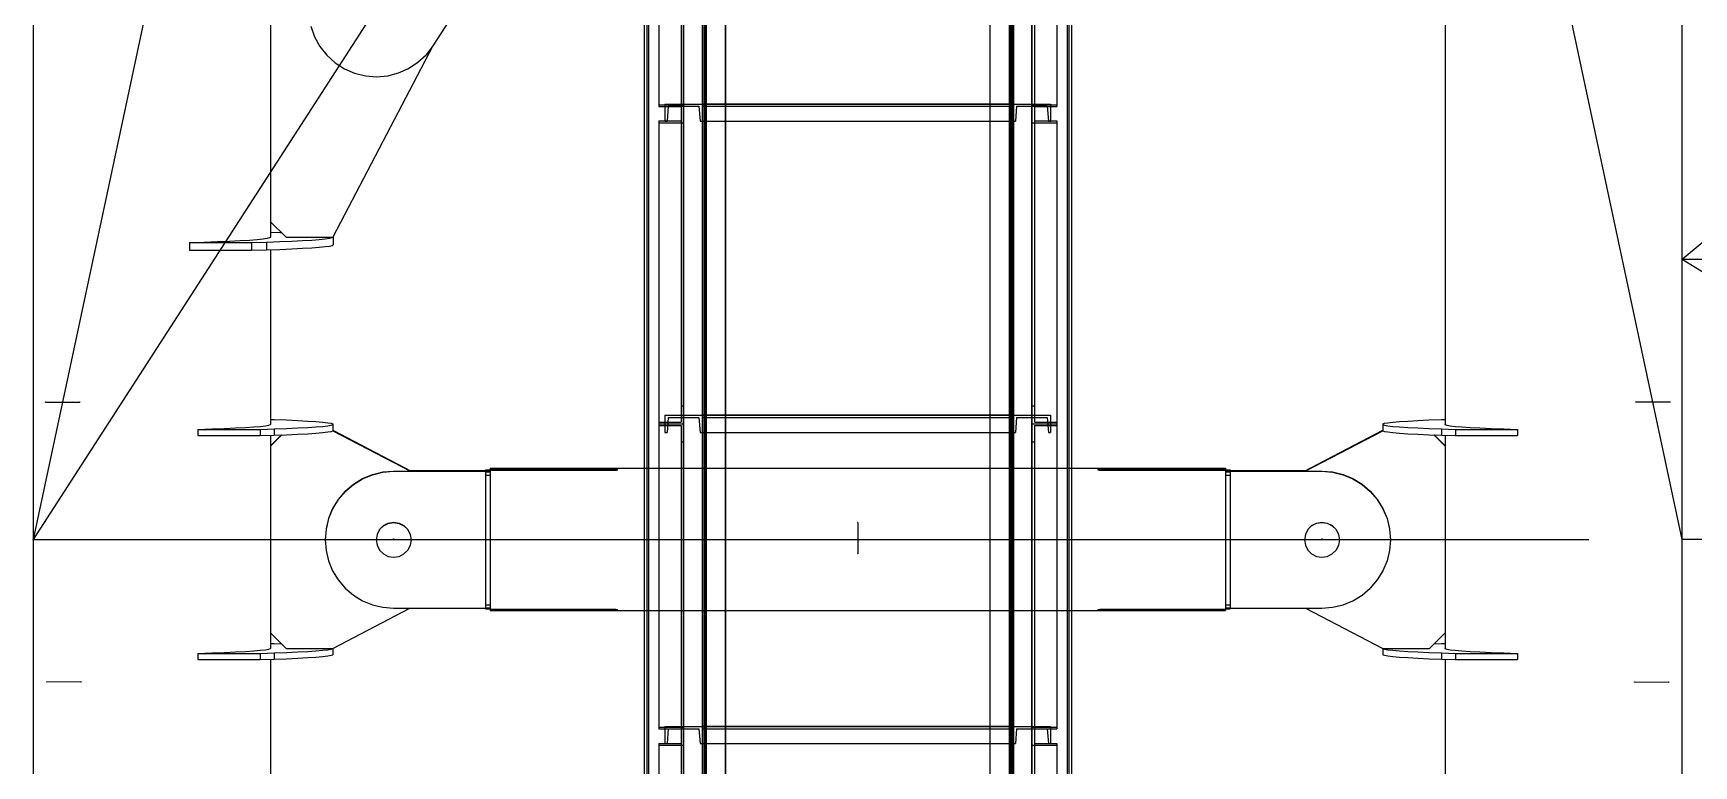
# Model space of a CAD drawing. Header units: millimetres. Extents: x 150209.93 to 150215.05, y 136675.65 to 136679.93.
# Drawn here: x 150213.5084 to 150213.6152, y 136677.4522 to 136677.4993 of the extents above; entities that cross this region are included whole.
import ezdxf

# ---------------------------------------------------------------- set-up
doc = ezdxf.new("R2010")
doc.units = ezdxf.units.MM
doc.header["$LTSCALE"] = 0.25
for name, pattern in [('CENTER', [50.8, 31.75, -6.35, 6.35, -6.35]), ('XKITLINE00', [0]), ('XKITLINE02', [4, 2, -2]), ('XKITLINE03', [6, 3, -1, 1, -1])]:
    doc.linetypes.add(name, pattern=pattern)

# ---------------------------------------------------------------- blocks, each defined once
blk = doc.blocks.new('çatıı')
at = {"color": 8, "linetype": 'CENTER'}
for p, q in [((22900, 8951.04), (22900, 10620.27)), ((23430, 8951.04), (23430, 10620.27)), ((22900, 9180.27), (23430, 10000.27)), ((22900, 9180.27), (23073.55, 9993.5)), ((23430, 9180.27), (23256.44, 9993.5)), ((23430, 9270.27), (24263.2, 9967.95)), ((23430, 9270.27), (24815.89, 9270.27)), ((23430, 9270.27), (23720.98, 9090.27)), ((22903.93, 9224.38), (22914.89, 9224.39)), ((23426.06, 9224.38), (23415.1, 9224.39)), ((23165, 9185.67), (23165, 9175.67)), ((23075, 8360.27), (22900, 9180.27)), ((23430, 8360.27), (22900, 9180.27)), ((22900, 9180.27), (23430, 9180.27)), ((23015.8, 9180.41), (23015.8, 9180.14)), ((23255, 8360.27), (23430, 9180.27)), ((23314.2, 9180.14), (23314.2, 9180.41)), ((23666.53, 9180.27), (23430, 9180.27)), ((22915.26, 9134.44), (22904.3, 9134.42)), ((23414.73, 9134.44), (23425.69, 9134.42))]:
    blk.add_line(p, q, dxfattribs=at)
at = {"color": 8, "linetype": 'XKITLINE00'}
for p, q in [((23353.8, 9794.14), (23353.8, 9217.15)), ((22976.2, 9377.28), (22976.2, 9282.33)), ((23045.01, 9364.49), (23028.42, 9338.84)), ((22989.19, 9345.17), (22990.37, 9341.79)), ((22990.37, 9341.79), (22992.09, 9338.65)), ((22992.09, 9338.65), (22994.31, 9335.83)), ((23028.25, 9338.61), (22996.2, 9277.33)), ((23028.42, 9338.84), (23026.24, 9336)), ((22994.31, 9335.83), (22996.95, 9333.42)), ((22996.95, 9333.42), (22999.97, 9331.48)), ((22999.97, 9331.48), (23003.25, 9330.06)), ((23017.35, 9330.13), (23020.62, 9331.58)), ((23020.62, 9331.58), (23023.61, 9333.56)), ((23023.61, 9333.56), (23026.24, 9336)), ((23003.25, 9330.06), (23006.73, 9329.19)), ((23006.73, 9329.19), (23010.31, 9328.92)), ((23010.31, 9328.92), (23013.88, 9329.23)), ((23013.88, 9329.23), (23017.35, 9330.13)), ((22976.2, 9282.33), (22976.2, 9277.33)), ((22976.2, 9282.33), (22981.2, 9277.33)), ((22976.2, 9278.96), (22979.19, 9278.86)), ((22979.19, 9278.86), (22979.69, 9278.84)), ((22950.15, 9275.67), (22954.87, 9275.81)), ((22950.15, 9275.67), (22950.15, 9273.17)), ((22950.15, 9275.67), (22970.15, 9275.67)), ((22950.15, 9273.17), (22970.15, 9273.17)), ((22954.87, 9275.81), (22959.19, 9275.95)), ((22959.19, 9275.95), (22963.08, 9276.11)), ((22963.08, 9276.11), (22966.51, 9276.28)), ((22966.51, 9276.28), (22969.45, 9276.45)), ((22969.45, 9276.45), (22971.89, 9276.63)), ((22970.15, 9275.67), (22974.87, 9275.81)), ((22970.15, 9275.67), (22970.15, 9273.17)), ((22970.15, 9273.17), (22974.87, 9273.31)), ((22971.89, 9276.63), (22973.81, 9276.82)), ((22973.81, 9276.82), (22975.19, 9277.01)), ((22974.87, 9275.81), (22979.19, 9275.95)), ((22974.87, 9275.81), (22974.87, 9273.31)), ((22974.87, 9273.31), (22979.19, 9273.45)), ((22975.19, 9277.01), (22976.02, 9277.21)), ((22976.02, 9277.21), (22976.3, 9277.41)), ((22976.2, 9277.48), (22976.3, 9277.41)), ((22976.2, 9273.35), (22976.2, 9217.15)), ((22979.19, 9275.95), (22983.08, 9276.11)), ((22979.19, 9273.45), (22983.08, 9273.61)), ((22981.2, 9277.33), (22996.2, 9277.33)), ((22983.08, 9276.11), (22986.51, 9276.28)), ((22983.08, 9273.61), (22986.51, 9273.78)), ((22986.51, 9276.28), (22989.45, 9276.45)), ((22986.51, 9273.78), (22989.45, 9273.95)), ((22989.45, 9276.45), (22991.89, 9276.64)), ((22989.45, 9273.95), (22991.89, 9274.14)), ((22991.89, 9276.64), (22993.81, 9276.82)), ((22991.89, 9274.14), (22993.81, 9274.32)), ((22993.81, 9276.82), (22995.19, 9277.01)), ((22993.81, 9274.32), (22995.19, 9274.52)), ((22995.19, 9277.01), (22996.02, 9277.21)), ((22995.19, 9274.52), (22996.02, 9274.71)), ((22996.02, 9277.21), (22996.19, 9277.33)), ((22996.02, 9274.71), (22996.3, 9274.91)), ((22996.2, 9277.34), (22996.3, 9277.41)), ((22996.25, 9277.44), (22996.3, 9277.41)), ((22996.3, 9277.41), (22996.3, 9274.91)), ((22952.88, 9215.6), (22957.34, 9215.74)), ((22952.88, 9215.6), (22972.88, 9215.6)), ((22952.88, 9215.6), (22952.88, 9213.6)), ((22952.88, 9213.6), (22972.88, 9213.6)), ((22957.34, 9215.74), (22961.4, 9215.89)), ((22961.4, 9215.89), (22965.01, 9216.05)), ((22965.01, 9216.05), (22968.16, 9216.22)), ((22968.16, 9216.22), (22970.81, 9216.4)), ((22970.81, 9216.4), (22972.96, 9216.58)), ((22972.88, 9215.6), (22977.34, 9215.74)), ((22972.88, 9215.6), (22972.88, 9213.6)), ((22972.88, 9213.6), (22977.34, 9213.74)), ((22972.96, 9216.58), (22974.59, 9216.77)), ((22974.59, 9216.77), (22975.68, 9216.97)), ((22975.68, 9216.97), (22976.23, 9217.16)), ((22976.2, 9218.81), (22977.34, 9218.78)), ((22976.2, 9217.37), (22976.23, 9217.36)), ((22976.2, 9210.32), (22979.7, 9213.83)), ((22976.2, 9210.2), (22979.83, 9213.83)), ((22976.2, 9213.7), (22976.2, 9210.26)), ((22976.23, 9217.36), (22976.23, 9217.16)), ((22977.34, 9218.78), (22981.4, 9218.62)), ((22977.34, 9215.74), (22981.4, 9215.89)), ((22977.34, 9215.74), (22977.34, 9213.74)), ((22977.34, 9213.74), (22981.4, 9213.89)), ((22981.4, 9218.62), (22985.01, 9218.46)), ((22981.4, 9215.89), (22985.01, 9216.05)), ((22981.4, 9213.89), (22985.01, 9214.05)), ((22985.01, 9218.46), (22988.16, 9218.29)), ((22985.01, 9216.05), (22988.16, 9216.22)), ((22985.01, 9214.05), (22988.16, 9214.22)), ((22988.16, 9218.29), (22990.81, 9218.11)), ((22988.16, 9216.22), (22990.81, 9216.4)), ((22988.16, 9214.22), (22990.81, 9214.4)), ((22990.81, 9218.11), (22992.96, 9217.93)), ((22990.81, 9216.4), (22992.96, 9216.58)), ((22990.81, 9214.4), (22992.96, 9214.59)), ((22992.96, 9217.93), (22994.59, 9217.74)), ((22992.96, 9216.58), (22994.59, 9216.77)), ((22992.96, 9214.59), (22994.59, 9214.77)), ((22994.59, 9217.74), (22995.68, 9217.55)), ((22994.59, 9216.77), (22995.68, 9216.97)), ((22994.59, 9214.77), (22995.68, 9214.97)), ((22995.68, 9217.55), (22996.23, 9217.36)), ((22995.68, 9216.97), (22996.23, 9217.16)), ((22995.68, 9214.97), (22996.23, 9215.16)), ((22996.23, 9217.36), (22996.23, 9215.16)), ((22996.23, 9215.3), (23021.44, 9202.19)), ((22996.23, 9215.18), (23021.18, 9202.2)), ((23308.55, 9202.19), (23333.76, 9215.3)), ((23308.81, 9202.2), (23333.76, 9215.18)), ((23333.76, 9217.36), (23334.31, 9217.55)), ((23333.76, 9217.36), (23333.76, 9215.16)), ((23333.76, 9217.16), (23334.31, 9216.97)), ((23333.76, 9215.16), (23334.31, 9214.97)), ((23334.31, 9217.55), (23335.4, 9217.74)), ((23334.31, 9216.97), (23335.4, 9216.77)), ((23334.31, 9214.97), (23335.4, 9214.77)), ((23335.4, 9217.74), (23337.03, 9217.93)), ((23335.4, 9216.77), (23337.03, 9216.58)), ((23335.4, 9214.77), (23337.03, 9214.59)), ((23337.03, 9217.93), (23339.18, 9218.11)), ((23337.03, 9216.58), (23339.18, 9216.4)), ((23337.03, 9214.59), (23339.18, 9214.4)), ((23339.18, 9218.11), (23341.83, 9218.29)), ((23339.18, 9216.4), (23341.83, 9216.22)), ((23339.18, 9214.4), (23341.83, 9214.22)), ((23341.83, 9218.29), (23344.98, 9218.46)), ((23341.83, 9216.22), (23344.98, 9216.05)), ((23341.83, 9214.22), (23344.98, 9214.05)), ((23344.98, 9218.46), (23348.59, 9218.62)), ((23344.98, 9216.05), (23348.59, 9215.89)), ((23344.98, 9214.05), (23348.59, 9213.89)), ((23348.59, 9218.62), (23352.65, 9218.78)), ((23348.59, 9215.89), (23352.65, 9215.74)), ((23348.59, 9213.89), (23352.65, 9213.74)), ((23350.16, 9213.83), (23353.8, 9210.2)), ((23350.29, 9213.83), (23353.8, 9210.32)), ((23352.65, 9218.78), (23353.8, 9218.81)), ((23352.65, 9215.74), (23357.11, 9215.6)), ((23352.65, 9215.74), (23352.65, 9213.74)), ((23352.65, 9213.74), (23357.11, 9213.6)), ((23353.76, 9217.36), (23353.8, 9217.37)), ((23353.76, 9217.36), (23353.76, 9217.16)), ((23353.76, 9217.16), (23354.31, 9216.97)), ((23353.8, 9213.7), (23353.8, 9210.26)), ((23354.31, 9216.97), (23355.4, 9216.77)), ((23355.4, 9216.77), (23357.03, 9216.58)), ((23357.03, 9216.58), (23359.18, 9216.4)), ((23357.11, 9215.6), (23377.11, 9215.6)), ((23357.11, 9215.6), (23357.11, 9213.6)), ((23357.11, 9213.6), (23377.11, 9213.6)), ((23359.18, 9216.4), (23361.83, 9216.22)), ((23361.83, 9216.22), (23364.98, 9216.05)), ((23364.98, 9216.05), (23368.59, 9215.89)), ((23368.59, 9215.89), (23372.65, 9215.74)), ((23372.65, 9215.74), (23377.11, 9215.6)), ((23377.11, 9215.6), (23377.11, 9213.6)), ((22976.2, 9210.26), (22976.2, 9210.2)), ((22976.2, 9210.2), (22976.2, 9150.23)), ((23353.8, 9210.26), (23353.8, 9210.2)), ((23353.8, 9210.2), (23353.8, 9150.23)), ((23046.8, 9203.11), (23283.2, 9203.11)), ((23046.8, 9203.11), (23046.8, 9201.5)), ((23283.2, 9203.11), (23283.2, 9201.5)), ((23000.24, 9195.75), (23002.86, 9197.99)), ((23000.24, 9195.69), (23002.86, 9197.93)), ((23002.86, 9197.99), (23005.81, 9199.79)), ((23002.86, 9197.93), (23005.81, 9199.73)), ((23005.81, 9199.79), (23009, 9201.11)), ((23005.81, 9199.73), (23009, 9201.05)), ((23009, 9201.11), (23012.35, 9201.92)), ((23009, 9201.05), (23012.35, 9201.86)), ((23012.35, 9201.92), (23015.8, 9202.19)), ((23012.35, 9201.86), (23015.8, 9202.13)), ((23012.35, 9201.92), (23012.35, 9201.86)), ((23015.8, 9202.19), (23015.8, 9202.13)), ((23015.8, 9202.19), (23046.8, 9202.19)), ((23015.8, 9202.13), (23046.8, 9202.13)), ((23021.03, 9202.4), (23045.3, 9202.4)), ((23021.15, 9202.34), (23045.3, 9202.34)), ((23045.3, 9202.61), (23045.3, 9202.19)), ((23045.3, 9202.55), (23046.8, 9202.55)), ((23045.3, 9202.41), (23046.8, 9202.41)), ((23045.3, 9202), (23046.8, 9202)), ((23045.3, 9202), (23045.3, 9199.23)), ((23045.3, 9200.88), (23046.8, 9200.88)), ((23045.3, 9199.23), (23045.3, 9158.28)), ((23046.8, 9202.83), (23086.8, 9202.83)), ((23046.8, 9202.46), (23086.8, 9202.46)), ((23046.8, 9201.5), (23046.8, 9158.58)), ((23086.8, 9202.83), (23086.8, 9202.46)), ((23086.8, 9202.83), (23087.11, 9202.83)), ((23086.8, 9202.46), (23087.11, 9202.47)), ((23087.11, 9202.83), (23087.11, 9202.47)), ((23087.11, 9202.83), (23087.39, 9202.81)), ((23087.11, 9202.47), (23087.39, 9202.51)), ((23087.39, 9202.81), (23087.63, 9202.79)), ((23087.39, 9202.51), (23087.63, 9202.57)), ((23087.63, 9202.79), (23087.8, 9202.76)), ((23087.63, 9202.57), (23087.8, 9202.65)), ((23087.8, 9202.76), (23087.88, 9202.72)), ((23087.8, 9202.65), (23087.88, 9202.68)), ((23087.88, 9202.72), (23087.88, 9202.68)), ((23242.11, 9202.72), (23242.19, 9202.76)), ((23242.11, 9202.72), (23242.11, 9202.68)), ((23242.11, 9202.68), (23242.19, 9202.65)), ((23242.19, 9202.76), (23242.36, 9202.79)), ((23242.19, 9202.65), (23242.36, 9202.57)), ((23242.36, 9202.79), (23242.6, 9202.81)), ((23242.36, 9202.57), (23242.6, 9202.51)), ((23242.6, 9202.81), (23242.89, 9202.83)), ((23242.6, 9202.51), (23242.89, 9202.47)), ((23242.89, 9202.83), (23242.89, 9202.47)), ((23242.89, 9202.83), (23243.2, 9202.83)), ((23242.89, 9202.47), (23243.2, 9202.46)), ((23243.2, 9202.83), (23243.2, 9202.46)), ((23243.2, 9202.83), (23283.2, 9202.83)), ((23243.2, 9202.46), (23283.2, 9202.46)), ((23283.2, 9202.55), (23284.7, 9202.55)), ((23283.2, 9202.41), (23284.7, 9202.41)), ((23283.2, 9202.19), (23314.2, 9202.19)), ((23283.2, 9202.13), (23314.2, 9202.13)), ((23283.2, 9202), (23284.7, 9202)), ((23283.2, 9201.5), (23283.2, 9157.44)), ((23283.2, 9200.88), (23284.7, 9200.88)), ((23284.7, 9202.61), (23284.7, 9202.19)), ((23284.7, 9202.4), (23308.96, 9202.4)), ((23284.7, 9202.34), (23308.84, 9202.34)), ((23284.7, 9202), (23284.7, 9199.23)), ((23284.7, 9199.23), (23284.7, 9158.28)), ((23314.2, 9202.19), (23317.64, 9201.92)), ((23314.2, 9202.19), (23314.2, 9202.13)), ((23314.2, 9202.13), (23317.64, 9201.86)), ((23317.64, 9201.92), (23320.99, 9201.11)), ((23317.64, 9201.92), (23317.64, 9201.86)), ((23317.64, 9201.86), (23320.99, 9201.05)), ((23320.99, 9201.11), (23324.18, 9199.79)), ((23320.99, 9201.05), (23324.18, 9199.73)), ((23324.18, 9199.79), (23327.13, 9197.99)), ((23324.18, 9199.73), (23327.13, 9197.93)), ((23327.13, 9197.99), (23329.75, 9195.75)), ((23327.13, 9197.93), (23329.75, 9195.69)), ((22998, 9193.12), (22996.19, 9190.18)), ((22998, 9193.06), (22996.19, 9190.12)), ((23000.24, 9195.75), (22998, 9193.12)), ((23000.24, 9195.69), (22998, 9193.06)), ((23329.75, 9195.75), (23331.99, 9193.12)), ((23329.75, 9195.69), (23331.99, 9193.06)), ((23331.99, 9193.12), (23333.8, 9190.18)), ((23331.99, 9193.06), (23333.8, 9190.12)), ((22994.87, 9186.99), (22994.07, 9183.64)), ((22994.87, 9186.93), (22994.07, 9183.58)), ((22996.19, 9190.18), (22994.87, 9186.99)), ((22996.19, 9190.12), (22994.87, 9186.93)), ((23333.8, 9190.18), (23335.12, 9186.99)), ((23333.8, 9190.12), (23335.12, 9186.93)), ((23335.12, 9186.99), (23335.92, 9183.64)), ((23335.12, 9186.93), (23335.92, 9183.58)), ((22994.07, 9183.58), (22993.8, 9180.14)), ((23010.47, 9181.82), (23010.2, 9180.09)), ((23011.26, 9183.43), (23010.47, 9181.87)), ((23011.26, 9183.4), (23010.47, 9181.84)), ((23011.26, 9183.4), (23010.47, 9181.84)), ((23011.26, 9183.38), (23010.47, 9181.82)), ((23011.26, 9183.43), (23012.5, 9184.67)), ((23011.26, 9183.4), (23012.5, 9184.64)), ((23011.26, 9183.4), (23012.5, 9184.64)), ((23011.26, 9183.38), (23012.5, 9184.62)), ((23012.5, 9184.67), (23014.06, 9185.46)), ((23012.5, 9184.64), (23014.06, 9185.44)), ((23012.5, 9184.64), (23014.06, 9185.44)), ((23012.5, 9184.62), (23014.06, 9185.41)), ((23014.06, 9185.46), (23015.8, 9185.74)), ((23014.06, 9185.44), (23015.8, 9185.71)), ((23014.06, 9185.44), (23015.8, 9185.71)), ((23014.06, 9185.41), (23015.8, 9185.69)), ((23015.8, 9185.74), (23015.8, 9185.71)), ((23015.8, 9185.74), (23017.53, 9185.46)), ((23015.8, 9185.71), (23017.53, 9185.44)), ((23015.8, 9185.71), (23015.8, 9185.69)), ((23015.8, 9185.71), (23017.53, 9185.44)), ((23015.8, 9185.69), (23017.53, 9185.41)), ((23017.53, 9185.46), (23019.09, 9184.67)), ((23017.53, 9185.44), (23019.09, 9184.64)), ((23017.53, 9185.44), (23019.09, 9184.64)), ((23017.53, 9185.41), (23019.09, 9184.62)), ((23019.09, 9184.67), (23020.33, 9183.43)), ((23019.09, 9184.64), (23020.33, 9183.4)), ((23019.09, 9184.64), (23020.33, 9183.4)), ((23019.09, 9184.62), (23020.33, 9183.38)), ((23020.33, 9183.43), (23021.12, 9181.87)), ((23020.33, 9183.4), (23021.12, 9181.84)), ((23020.33, 9183.4), (23021.12, 9181.84)), ((23020.33, 9183.38), (23021.12, 9181.82)), ((23021.12, 9181.82), (23021.4, 9180.09)), ((23308.87, 9181.84), (23308.6, 9180.11)), ((23309.66, 9183.43), (23308.87, 9181.87)), ((23309.66, 9183.4), (23308.87, 9181.84)), ((23309.66, 9183.43), (23310.9, 9184.67)), ((23309.66, 9183.4), (23310.9, 9184.64)), ((23310.9, 9184.67), (23312.46, 9185.46)), ((23310.9, 9184.64), (23312.46, 9185.44)), ((23312.46, 9185.46), (23314.2, 9185.74)), ((23312.46, 9185.44), (23314.2, 9185.71)), ((23314.2, 9185.74), (23314.2, 9185.71)), ((23314.2, 9185.74), (23315.93, 9185.46)), ((23314.2, 9185.71), (23315.93, 9185.44)), ((23315.93, 9185.46), (23317.49, 9184.67)), ((23315.93, 9185.44), (23317.49, 9184.64)), ((23317.49, 9184.67), (23318.73, 9183.43)), ((23317.49, 9184.64), (23318.73, 9183.4)), ((23318.73, 9183.43), (23319.52, 9181.87)), ((23318.73, 9183.4), (23319.52, 9181.84)), ((23319.52, 9181.84), (23319.8, 9180.11)), ((23335.92, 9183.58), (23336.2, 9180.14)), ((22993.8, 9180.14), (22994.07, 9176.7)), ((22994.07, 9176.7), (22994.87, 9173.34)), ((23010.2, 9180.09), (23010.47, 9178.36)), ((23010.47, 9178.36), (23011.26, 9176.8)), ((23011.26, 9176.8), (23012.5, 9175.56)), ((23019.09, 9175.56), (23020.33, 9176.8)), ((23021.12, 9178.36), (23020.33, 9176.8)), ((23021.4, 9180.09), (23021.12, 9178.36)), ((23308.6, 9180.11), (23308.87, 9178.39)), ((23308.87, 9178.39), (23309.66, 9176.82)), ((23309.66, 9176.82), (23310.9, 9175.59)), ((23317.49, 9175.59), (23318.73, 9176.82)), ((23319.52, 9178.39), (23318.73, 9176.82)), ((23319.8, 9180.11), (23319.52, 9178.39)), ((23335.92, 9176.7), (23335.12, 9173.34)), ((23336.2, 9180.14), (23335.92, 9176.7)), ((22994.87, 9173.34), (22996.19, 9170.16)), ((23012.5, 9175.56), (23014.06, 9174.77)), ((23014.06, 9174.77), (23015.8, 9174.49)), ((23015.8, 9174.49), (23017.53, 9174.77)), ((23017.53, 9174.77), (23019.09, 9175.56)), ((23310.9, 9175.59), (23312.46, 9174.79)), ((23312.46, 9174.79), (23314.2, 9174.52)), ((23314.2, 9174.52), (23315.93, 9174.79)), ((23315.93, 9174.79), (23317.49, 9175.59)), ((23335.12, 9173.34), (23333.8, 9170.16)), ((22996.19, 9170.16), (22998, 9167.21)), ((22998, 9167.21), (23000.24, 9164.59)), ((23331.99, 9167.21), (23329.75, 9164.59)), ((23333.8, 9170.16), (23331.99, 9167.21)), ((23000.24, 9164.59), (23002.86, 9162.35)), ((23002.86, 9162.35), (23005.81, 9160.55)), ((23005.81, 9160.55), (23009, 9159.23)), ((23320.99, 9159.23), (23324.18, 9160.55)), ((23324.18, 9160.55), (23327.13, 9162.35)), ((23327.13, 9162.35), (23329.75, 9164.59)), ((22996.2, 9145.23), (23021.03, 9158.15)), ((23009, 9159.23), (23012.35, 9158.42)), ((23012.35, 9158.42), (23015.8, 9158.15)), ((23015.8, 9158.15), (23046.8, 9158.15)), ((23045.3, 9159.19), (23046.8, 9159.19)), ((23045.3, 9158.28), (23046.8, 9158.28)), ((23045.3, 9158.15), (23045.3, 9157.99)), ((23045.3, 9157.99), (23046.8, 9157.99)), ((23045.3, 9157.99), (23045.3, 9157.93)), ((23045.3, 9157.93), (23046.8, 9157.93)), ((23046.8, 9158.58), (23046.8, 9157.44)), ((23046.8, 9157.81), (23086.8, 9157.81)), ((23046.8, 9157.57), (23086.8, 9157.57)), ((23046.8, 9157.44), (23283.2, 9157.44)), ((23086.8, 9157.81), (23086.8, 9157.57)), ((23086.8, 9157.81), (23087.11, 9157.8)), ((23086.8, 9157.57), (23087.11, 9157.58)), ((23087.11, 9157.8), (23087.11, 9157.58)), ((23087.11, 9157.8), (23087.39, 9157.77)), ((23087.11, 9157.58), (23087.39, 9157.58)), ((23087.39, 9157.77), (23087.63, 9157.72)), ((23087.39, 9157.58), (23087.63, 9157.59)), ((23087.63, 9157.72), (23087.8, 9157.66)), ((23087.63, 9157.59), (23087.8, 9157.61)), ((23087.8, 9157.61), (23087.88, 9157.63)), ((23087.88, 9157.64), (23087.88, 9157.63)), ((23242.11, 9157.64), (23242.11, 9157.63)), ((23242.11, 9157.63), (23242.19, 9157.61)), ((23242.19, 9157.66), (23242.36, 9157.72)), ((23242.19, 9157.61), (23242.36, 9157.59)), ((23242.36, 9157.72), (23242.6, 9157.77)), ((23242.36, 9157.59), (23242.6, 9157.58)), ((23242.6, 9157.77), (23242.89, 9157.8)), ((23242.6, 9157.58), (23242.89, 9157.58)), ((23242.89, 9157.8), (23243.2, 9157.81)), ((23242.89, 9157.8), (23242.89, 9157.58)), ((23242.89, 9157.58), (23243.2, 9157.57)), ((23243.2, 9157.81), (23243.2, 9157.57)), ((23243.2, 9157.81), (23283.2, 9157.81)), ((23243.2, 9157.57), (23283.2, 9157.57)), ((23283.2, 9159.19), (23284.7, 9159.19)), ((23283.2, 9158.28), (23284.7, 9158.28)), ((23283.2, 9158.15), (23314.2, 9158.15)), ((23283.2, 9157.99), (23284.7, 9157.99)), ((23283.2, 9157.93), (23284.7, 9157.93)), ((23284.7, 9158.15), (23284.7, 9157.93)), ((23308.96, 9158.15), (23333.8, 9145.23)), ((23314.2, 9158.15), (23317.64, 9158.42)), ((23317.64, 9158.42), (23320.99, 9159.23)), ((22976.2, 9150.23), (22976.2, 9145.18)), ((22976.2, 9150.23), (22981.2, 9145.23)), ((23348.8, 9145.23), (23353.8, 9150.23)), ((23353.8, 9150.23), (23353.8, 9145.18)), ((22965.01, 9144.09), (22968.16, 9144.26)), ((22968.16, 9144.26), (22970.81, 9144.43)), ((22970.81, 9144.43), (22972.96, 9144.62)), ((22972.96, 9144.62), (22974.59, 9144.81)), ((22974.59, 9144.81), (22975.68, 9145)), ((22975.68, 9145), (22976.23, 9145.19)), ((22976.2, 9146.85), (22977.34, 9146.81)), ((22976.2, 9145.4), (22976.23, 9145.39)), ((22976.23, 9145.39), (22976.23, 9145.19)), ((22977.34, 9146.81), (22979.7, 9146.72)), ((22981.2, 9145.23), (22996.2, 9145.23)), ((22985.01, 9144.09), (22988.16, 9144.26)), ((22988.16, 9144.26), (22990.81, 9144.43)), ((22990.81, 9144.43), (22992.96, 9144.62)), ((22992.96, 9144.62), (22994.59, 9144.81)), ((22994.59, 9144.81), (22995.68, 9145)), ((22995.68, 9145), (22996.23, 9145.19)), ((22996.23, 9145.25), (22996.23, 9145.19)), ((22996.23, 9145.19), (22996.23, 9143.19)), ((23333.76, 9145.25), (23333.76, 9145.19)), ((23333.76, 9145.19), (23334.31, 9145)), ((23333.76, 9145.19), (23333.76, 9143.19)), ((23333.8, 9145.23), (23348.8, 9145.23)), ((23334.31, 9145), (23335.4, 9144.81)), ((23335.4, 9144.81), (23337.03, 9144.62)), ((23337.03, 9144.62), (23339.18, 9144.43)), ((23339.18, 9144.43), (23341.83, 9144.26)), ((23341.83, 9144.26), (23344.98, 9144.09)), ((23350.29, 9146.72), (23352.65, 9146.81)), ((23352.65, 9146.81), (23353.8, 9146.85)), ((23353.76, 9145.39), (23353.8, 9145.4)), ((23353.76, 9145.39), (23353.76, 9145.19)), ((23353.76, 9145.19), (23354.31, 9145)), ((23354.31, 9145), (23355.4, 9144.81)), ((23355.4, 9144.81), (23357.03, 9144.62)), ((23357.03, 9144.62), (23359.18, 9144.43)), ((23359.18, 9144.43), (23361.83, 9144.26)), ((23361.83, 9144.26), (23364.98, 9144.09)), ((22952.88, 9143.63), (22957.34, 9143.77)), ((22952.88, 9143.63), (22972.88, 9143.63)), ((22952.88, 9143.63), (22952.88, 9141.63)), ((22952.88, 9141.63), (22972.88, 9141.63)), ((22957.34, 9143.77), (22961.4, 9143.92)), ((22961.4, 9143.92), (22965.01, 9144.09)), ((22972.88, 9143.63), (22977.34, 9143.77)), ((22972.88, 9143.63), (22972.88, 9141.63)), ((22972.88, 9141.63), (22977.34, 9141.77)), ((22976.2, 9141.74), (22976.2, 9084.56)), ((22977.34, 9143.77), (22981.4, 9143.92)), ((22977.34, 9143.77), (22977.34, 9141.77)), ((22977.34, 9141.77), (22981.4, 9141.92)), ((22981.4, 9143.92), (22985.01, 9144.09)), ((22981.4, 9141.92), (22985.01, 9142.09)), ((22985.01, 9142.09), (22988.16, 9142.26)), ((22988.16, 9142.26), (22990.81, 9142.43)), ((22990.81, 9142.43), (22992.96, 9142.62)), ((22992.96, 9142.62), (22994.59, 9142.81)), ((22994.59, 9142.81), (22995.68, 9143)), ((22995.68, 9143), (22996.23, 9143.19)), ((23333.76, 9143.19), (23334.31, 9143)), ((23334.31, 9143), (23335.4, 9142.81)), ((23335.4, 9142.81), (23337.03, 9142.62)), ((23337.03, 9142.62), (23339.18, 9142.43)), ((23339.18, 9142.43), (23341.83, 9142.26)), ((23341.83, 9142.26), (23344.98, 9142.09)), ((23344.98, 9144.09), (23348.59, 9143.92)), ((23344.98, 9142.09), (23348.59, 9141.92)), ((23348.59, 9143.92), (23352.65, 9143.77)), ((23348.59, 9141.92), (23352.65, 9141.77)), ((23352.65, 9143.77), (23357.11, 9143.63)), ((23352.65, 9143.77), (23352.65, 9141.77)), ((23352.65, 9141.77), (23357.11, 9141.63)), ((23353.8, 9141.74), (23353.8, 8951.04)), ((23357.11, 9143.63), (23377.11, 9143.63)), ((23357.11, 9143.63), (23357.11, 9141.63)), ((23357.11, 9141.63), (23377.11, 9141.63)), ((23364.98, 9144.09), (23368.59, 9143.92)), ((23368.59, 9143.92), (23372.65, 9143.77)), ((23372.65, 9143.77), (23377.11, 9143.63)), ((23377.11, 9143.63), (23377.11, 9141.63))]:
    blk.add_line(p, q, dxfattribs=at)
at = {"color": 116, "linetype": 'XKITLINE02', "true_color": 0x136734}
for p, q in [((23097.16, 9590.91), (23097.16, 7919.31)), ((23097.69, 9590.91), (23097.69, 7919.31)), ((23114.92, 9590.91), (23114.92, 7919.31)), ((23115, 9590.95), (23115.01, 7919.31)), ((23115, 9590.95), (23115.01, 7919.31)), ((23115.46, 9590.91), (23115.46, 7919.31)), ((23115.85, 9590.95), (23115.86, 7919.31)), ((23115.85, 9590.95), (23115.86, 7919.31)), ((23122.5, 9590.95), (23122.51, 7919.31)), ((23122.5, 9590.95), (23122.51, 7919.31)), ((23214.14, 9590.95), (23214.14, 7919.31)), ((23214.54, 9590.91), (23214.54, 7919.31)), ((23214.99, 9590.95), (23214.99, 7919.31)), ((23215.07, 9590.91), (23215.07, 7919.31)), ((23232.3, 9590.91), (23232.3, 7919.31)), ((23232.84, 9590.91), (23232.84, 7919.31)), ((23101.01, 9417.38), (23101.01, 9319.35)), ((23108.21, 9416.8), (23108.21, 9314.13)), ((23109.01, 9417.38), (23109.01, 9314.13)), ((23220.99, 9417.38), (23220.99, 9314.13)), ((23221.79, 9416.8), (23221.79, 9314.13)), ((23228.99, 9417.38), (23228.99, 9319.35)), ((23101.01, 9319.93), (23109.01, 9319.93)), ((23101.01, 9319.35), (23108.21, 9319.35)), ((23103.01, 9320.13), (23103.01, 9314.63)), ((23103.01, 9320.13), (23115.01, 9320.13)), ((23103.01, 9320.13), (23103.01, 9314.63)), ((23104.07, 9319.43), (23103.69, 9314.63)), ((23104.07, 9319.43), (23103.69, 9314.63)), ((23104.07, 9319.43), (23113.94, 9319.43)), ((23108.21, 9319.94), (23108.21, 9217.96)), ((23108.21, 9319.94), (23109.01, 9319.94)), ((23109.01, 9319.94), (23109.01, 9217.38)), ((23113.94, 9319.43), (23114.33, 9314.63)), ((23113.94, 9319.43), (23114.33, 9314.63)), ((23115.01, 9320.13), (23115.01, 9314.63)), ((23115.01, 9320.13), (23122.5, 9320.13)), ((23115.01, 9320.13), (23115.01, 9314.63)), ((23115.01, 9320.13), (23115.01, 9314.63)), ((23115.01, 9319.43), (23214.98, 9319.43)), ((23207.49, 9320.13), (23214.98, 9320.13)), ((23214.98, 9320.13), (23214.98, 9314.63)), ((23214.98, 9320.13), (23214.98, 9314.63)), ((23214.98, 9320.13), (23226.99, 9320.13)), ((23214.98, 9320.13), (23214.98, 9314.63)), ((23216.05, 9319.43), (23215.67, 9314.63)), ((23216.05, 9319.43), (23215.67, 9314.63)), ((23216.05, 9319.43), (23225.92, 9319.43)), ((23220.99, 9319.94), (23220.99, 9217.38)), ((23220.99, 9319.94), (23221.79, 9319.94)), ((23220.99, 9319.93), (23228.99, 9319.93)), ((23221.79, 9319.94), (23221.79, 9217.96)), ((23221.79, 9319.93), (23221.79, 9314.13)), ((23221.79, 9319.35), (23228.99, 9319.35)), ((23225.92, 9319.43), (23226.31, 9314.63)), ((23225.92, 9319.43), (23226.31, 9314.63)), ((23226.99, 9320.13), (23226.99, 9314.63)), ((23226.99, 9320.13), (23226.99, 9314.63)), ((23101.01, 9314.7), (23101.01, 9217.38)), ((23101.01, 9314.7), (23108.21, 9314.7)), ((23101.01, 9314.12), (23109.01, 9314.12)), ((23103.01, 9314.63), (23103.69, 9314.63)), ((23108.21, 9314.13), (23109.01, 9314.13)), ((23114.33, 9314.63), (23115.01, 9314.63)), ((23115.01, 9314.63), (23122.5, 9314.63)), ((23207.49, 9314.63), (23214.98, 9314.63)), ((23214.98, 9314.63), (23215.67, 9314.63)), ((23220.99, 9314.13), (23221.79, 9314.13)), ((23220.99, 9314.12), (23228.99, 9314.12)), ((23221.79, 9314.7), (23228.99, 9314.7)), ((23226.31, 9314.63), (23226.99, 9314.63)), ((23228.99, 9314.7), (23228.99, 9217.38)), ((23103.01, 9220.13), (23103.01, 9214.63)), ((23103.01, 9220.13), (23115.01, 9220.13)), ((23103.01, 9220.13), (23103.01, 9214.63)), ((23104.07, 9219.43), (23103.69, 9214.63)), ((23104.07, 9219.43), (23103.69, 9214.63)), ((23104.07, 9219.43), (23113.94, 9219.43)), ((23108.21, 9223.2), (23109.01, 9223.2)), ((23113.94, 9219.43), (23114.33, 9214.63)), ((23113.94, 9219.43), (23114.33, 9214.63)), ((23115.01, 9220.13), (23115.01, 9214.63)), ((23115.01, 9220.13), (23122.5, 9220.13)), ((23115.01, 9220.13), (23115.01, 9214.63)), ((23115.01, 9220.13), (23115.01, 9214.63)), ((23115.01, 9219.43), (23214.98, 9219.43)), ((23207.49, 9220.13), (23214.98, 9220.13)), ((23214.98, 9220.13), (23214.98, 9214.63)), ((23214.98, 9220.13), (23214.98, 9214.63)), ((23214.98, 9220.13), (23226.99, 9220.13)), ((23214.98, 9220.13), (23214.98, 9214.63)), ((23216.05, 9219.43), (23215.67, 9214.63)), ((23216.05, 9219.43), (23215.67, 9214.63)), ((23216.05, 9219.43), (23225.92, 9219.43)), ((23220.99, 9223.2), (23221.79, 9223.2)), ((23220.99, 9220.13), (23220.99, 9217.38)), ((23225.92, 9219.43), (23226.31, 9214.63)), ((23225.92, 9219.43), (23226.31, 9214.63)), ((23226.99, 9220.13), (23226.99, 9214.63)), ((23226.99, 9220.13), (23226.99, 9214.63)), ((23101.01, 9217.96), (23108.21, 9217.96)), ((23101.01, 9217.38), (23101.01, 9119.35)), ((23101.01, 9217.38), (23109.01, 9217.38)), ((23101.01, 9217.38), (23109.01, 9217.38)), ((23101.01, 9216.8), (23108.21, 9216.8)), ((23103.01, 9214.63), (23103.69, 9214.63)), ((23108.21, 9216.8), (23108.21, 9114.13)), ((23109.01, 9217.38), (23109.01, 9114.13)), ((23114.33, 9214.63), (23115.01, 9214.63)), ((23115.01, 9214.63), (23122.5, 9214.63)), ((23207.49, 9214.63), (23214.98, 9214.63)), ((23214.98, 9214.63), (23215.67, 9214.63)), ((23220.99, 9217.38), (23220.99, 9114.13)), ((23220.99, 9217.38), (23228.99, 9217.38)), ((23220.99, 9217.38), (23228.99, 9217.38)), ((23221.79, 9217.96), (23228.99, 9217.96)), ((23221.79, 9216.8), (23221.79, 9114.13)), ((23221.79, 9216.8), (23228.99, 9216.8)), ((23226.31, 9214.63), (23226.99, 9214.63)), ((23228.99, 9217.38), (23228.99, 9119.35)), ((23108.21, 9211.57), (23109.01, 9211.57)), ((23220.99, 9211.57), (23221.79, 9211.57)), ((23096.31, 9203.11), (23096.31, 9157.44)), ((23116.31, 9203.11), (23116.31, 9157.44)), ((23122.5, 9203.11), (23122.5, 9157.44)), ((23207.49, 9203.11), (23207.49, 9157.44)), ((23213.69, 9203.11), (23213.69, 9157.44)), ((23233.69, 9203.11), (23233.69, 9157.44)), ((23220.99, 9201.9), (23220.99, 9119.93)), ((23101.01, 9119.93), (23109.01, 9119.93)), ((23101.01, 9119.35), (23108.21, 9119.35)), ((23103.01, 9120.13), (23103.01, 9114.63)), ((23103.01, 9120.13), (23115.01, 9120.13)), ((23103.01, 9120.13), (23103.01, 9114.63)), ((23104.07, 9119.43), (23103.69, 9114.63)), ((23104.07, 9119.43), (23103.69, 9114.63)), ((23104.07, 9119.43), (23113.94, 9119.43)), ((23108.21, 9119.94), (23108.21, 9017.96)), ((23108.21, 9119.94), (23109.01, 9119.94)), ((23109.01, 9119.94), (23109.01, 9017.38)), ((23113.94, 9119.43), (23114.33, 9114.63)), ((23113.94, 9119.43), (23114.33, 9114.63)), ((23115.01, 9120.13), (23115.01, 9114.63)), ((23115.01, 9120.13), (23122.5, 9120.13)), ((23115.01, 9120.13), (23115.01, 9114.63)), ((23115.01, 9120.13), (23115.01, 9114.63)), ((23115.01, 9119.43), (23214.98, 9119.43)), ((23207.49, 9120.13), (23214.98, 9120.13)), ((23214.98, 9120.13), (23214.98, 9114.63)), ((23214.98, 9120.13), (23214.98, 9114.63)), ((23214.98, 9120.13), (23226.99, 9120.13)), ((23214.98, 9120.13), (23214.98, 9114.63)), ((23216.05, 9119.43), (23215.67, 9114.63)), ((23216.05, 9119.43), (23215.67, 9114.63)), ((23216.05, 9119.43), (23225.92, 9119.43)), ((23220.99, 9119.94), (23220.99, 9017.38)), ((23220.99, 9119.94), (23221.79, 9119.94)), ((23220.99, 9119.93), (23228.99, 9119.93)), ((23221.79, 9119.94), (23221.79, 9017.96)), ((23221.79, 9119.35), (23228.99, 9119.35)), ((23225.92, 9119.43), (23226.31, 9114.63)), ((23225.92, 9119.43), (23226.31, 9114.63)), ((23226.99, 9120.13), (23226.99, 9114.63)), ((23226.99, 9120.13), (23226.99, 9114.63)), ((23101.01, 9114.7), (23101.01, 9017.38)), ((23101.01, 9114.7), (23108.21, 9114.7)), ((23101.01, 9114.12), (23109.01, 9114.12)), ((23103.01, 9114.63), (23103.69, 9114.63)), ((23108.21, 9114.13), (23109.01, 9114.13)), ((23114.33, 9114.63), (23115.01, 9114.63)), ((23115.01, 9114.63), (23122.5, 9114.63)), ((23207.49, 9114.63), (23214.98, 9114.63)), ((23214.98, 9114.63), (23215.67, 9114.63)), ((23220.99, 9114.13), (23221.79, 9114.13)), ((23220.99, 9114.12), (23228.99, 9114.12)), ((23221.79, 9114.7), (23228.99, 9114.7)), ((23226.31, 9114.63), (23226.99, 9114.63)), ((23228.99, 9114.7), (23228.99, 9017.38))]:
    blk.add_line(p, q, dxfattribs=at)
at = {"color": 1, "linetype": 'XKITLINE03'}
for p, q in [((23109.01, 7919.31), (23109.01, 9590.91)), ((23122.51, 7919.31), (23122.5, 9590.95)), ((23214.99, 9590.95), (23214.99, 7919.31)), ((23220.99, 7919.31), (23220.99, 9590.91)), ((23109.01, 9319.93), (23109.01, 9417.38)), ((23220.99, 9417.38), (23220.99, 9319.93)), ((23214.98, 9320.13), (23115.01, 9320.13)), ((23115.01, 9320.13), (23115.01, 9320.13)), ((23214.98, 9320.13), (23214.98, 9320.13)), ((23109.01, 9217.38), (23109.01, 9314.12)), ((23220.99, 9314.12), (23220.99, 9217.38)), ((23214.98, 9220.13), (23115.01, 9220.13)), ((23115.01, 9220.13), (23115.01, 9220.13)), ((23214.98, 9220.13), (23214.98, 9220.13)), ((23109.01, 9119.93), (23109.01, 9217.38)), ((23220.99, 9217.38), (23220.99, 9119.93)), ((23214.98, 9120.13), (23115.01, 9120.13)), ((23115.01, 9120.13), (23115.01, 9120.13)), ((23214.98, 9120.13), (23214.98, 9120.13)), ((23109.01, 9017.38), (23109.01, 9114.12)), ((23220.99, 9114.12), (23220.99, 9017.38))]:
    blk.add_line(p, q, dxfattribs=at)
at = {"color": 7, "linetype": 'XKITLINE00'}
for p, q in [((23207.49, 9590.95), (23207.49, 9203.11)), ((23213.69, 9590.91), (23213.69, 9203.11)), ((23233.69, 9590.91), (23233.69, 9203.11)), ((23122.5, 9482.44), (23122.5, 9203.11)), ((23116.31, 9472.85), (23116.31, 9203.11)), ((23096.31, 9441.91), (23096.31, 9203.11)), ((23122.5, 9320.13), (23207.49, 9320.13)), ((23122.5, 9314.63), (23207.49, 9314.63)), ((23122.5, 9220.13), (23207.49, 9220.13)), ((23122.5, 9214.63), (23207.49, 9214.63)), ((23096.31, 9157.44), (23096.31, 8997.38)), ((23116.31, 9157.44), (23116.31, 8983.91)), ((23122.5, 9157.44), (23122.5, 8979.73)), ((23207.49, 9157.44), (23207.49, 8922.49)), ((23213.69, 9157.44), (23213.69, 8918.31)), ((23233.69, 9157.44), (23233.69, 8904.84)), ((23122.5, 9120.13), (23207.49, 9120.13)), ((23122.5, 9114.63), (23207.49, 9114.63))]:
    blk.add_line(p, q, dxfattribs=at)
at = {"color": 1, "linetype": 'XKITLINE00'}
for centre in [(23109.01, 9319.93), (23115.01, 9320.13), (23115.01, 9320.13), (23214.98, 9320.13), (23214.98, 9320.13), (23220.99, 9319.93), (23109.01, 9314.12), (23220.99, 9314.12), (23115.01, 9220.13), (23115.01, 9220.13), (23214.98, 9220.13), (23214.98, 9220.13), (23109.01, 9217.38), (23109.01, 9217.38), (23220.99, 9217.38), (23220.99, 9217.38), (23109.01, 9119.93), (23115.01, 9120.13), (23115.01, 9120.13), (23214.98, 9120.13), (23214.98, 9120.13), (23220.99, 9119.93), (23109.01, 9114.12), (23220.99, 9114.12)]:
    blk.add_circle(centre, 0.05, dxfattribs=at)
at = {"color": 8, "linetype": 'XKITLINE00'}
for centre in [(23430, 9270.27), (23430, 9270.27), (23430, 9270.27), (22903.93, 9224.38), (22914.89, 9224.39), (23415.1, 9224.39), (23426.06, 9224.38), (23165, 9185.67), (22900, 9180.27), (22900, 9180.27), (22900, 9180.27), (22900, 9180.27), (22900, 9180.27), (23015.8, 9180.41), (23015.8, 9180.14), (23314.2, 9180.41), (23314.2, 9180.14), (23430, 9180.27), (23430, 9180.27), (23430, 9180.27), (23430, 9180.27), (23165, 9175.67), (22904.3, 9134.42), (22915.26, 9134.44), (23414.73, 9134.44), (23425.69, 9134.42)]:
    blk.add_circle(centre, 0.05, dxfattribs=at)

msp = doc.modelspace()

# ---------------------------------------------------------------- block references
at = {"xscale": 0.0002000170049888334, "yscale": 0.0002000170049888334, "zscale": 0.0002000170049888334}
msp.add_blockref('çatıı', (150208.92807, 136675.63059), dxfattribs=at)

doc.saveas('drawing.dxf')
